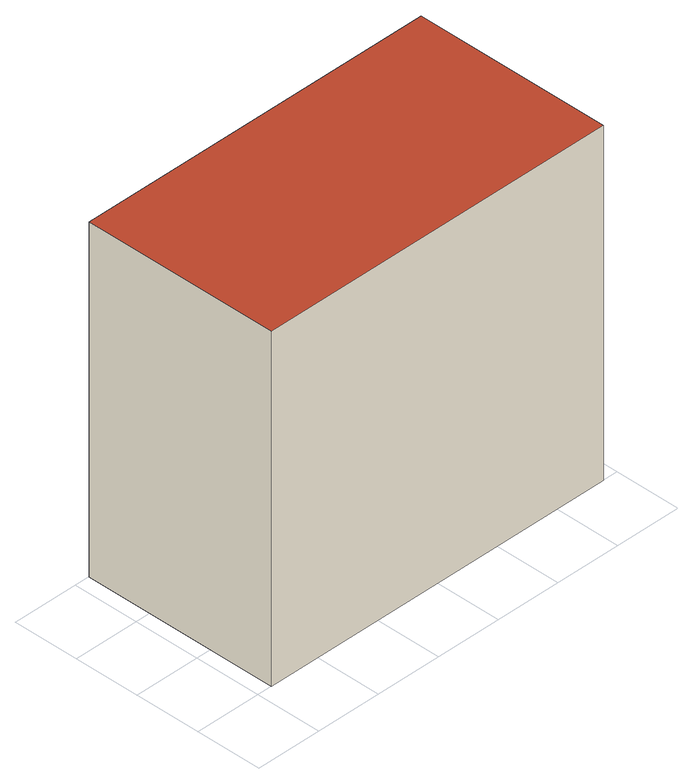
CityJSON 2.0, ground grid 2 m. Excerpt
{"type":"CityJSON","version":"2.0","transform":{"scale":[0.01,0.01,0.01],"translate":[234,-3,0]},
"CityObjects":{
"building1":{"type":"Building","attributes":{"name":"DENW39AL1000MjeAbt_1","function":"31001_1010","yearOfConstruction":2002,"measuredHeight":10.5,"storeysAboveGround":3,"storeyHeightsAboveGround":"3.5 3.5 3.5","constructionWeight":"heavy","VolumeType.type":"grossVolume","VolumeType.value":233.15,"DailyPatternSchedule.name":"Heating Schedule","DailySchedule.dayType":"typicalDay","RegularTimeSeries.timeInterval":1,"RegularTimeSeries.values":"21.0 21.0 21.0 21.0 21.0 21.0 21.0 21.0 21.0 21.0 21.0 21.0 21.0 21.0 21.0 21.0 21.0 21.0 21.0 21.0 21.0 21.0 21.0","UsageZone.usageZoneType":"SingleDwelling","FloorArea.type":"netFloorArea","FloorArea.value":66.61},"geometry":[{"type":"Solid","lod":"2","boundaries":[[[[0,1,2,3]],[[4,5,6,7]],[[0,4,7,3]],[[1,5,6,2]],[[2,6,7,3]],[[1,5,4,0]]]],"semantics":{"surfaces":[{"type":"FloorSurface"},{"type":"RoofSurface"},{"type":"WallSurface"}],"values":[[0,1,2,2,2,2]]}}]}
},
"vertices":[
[1155,0,0],[1155,600,0],[45,600,0],[45,0,0],[1155,0,1050],[1155,600,1050],[45,600,1050],[45,0,1050]
]}
